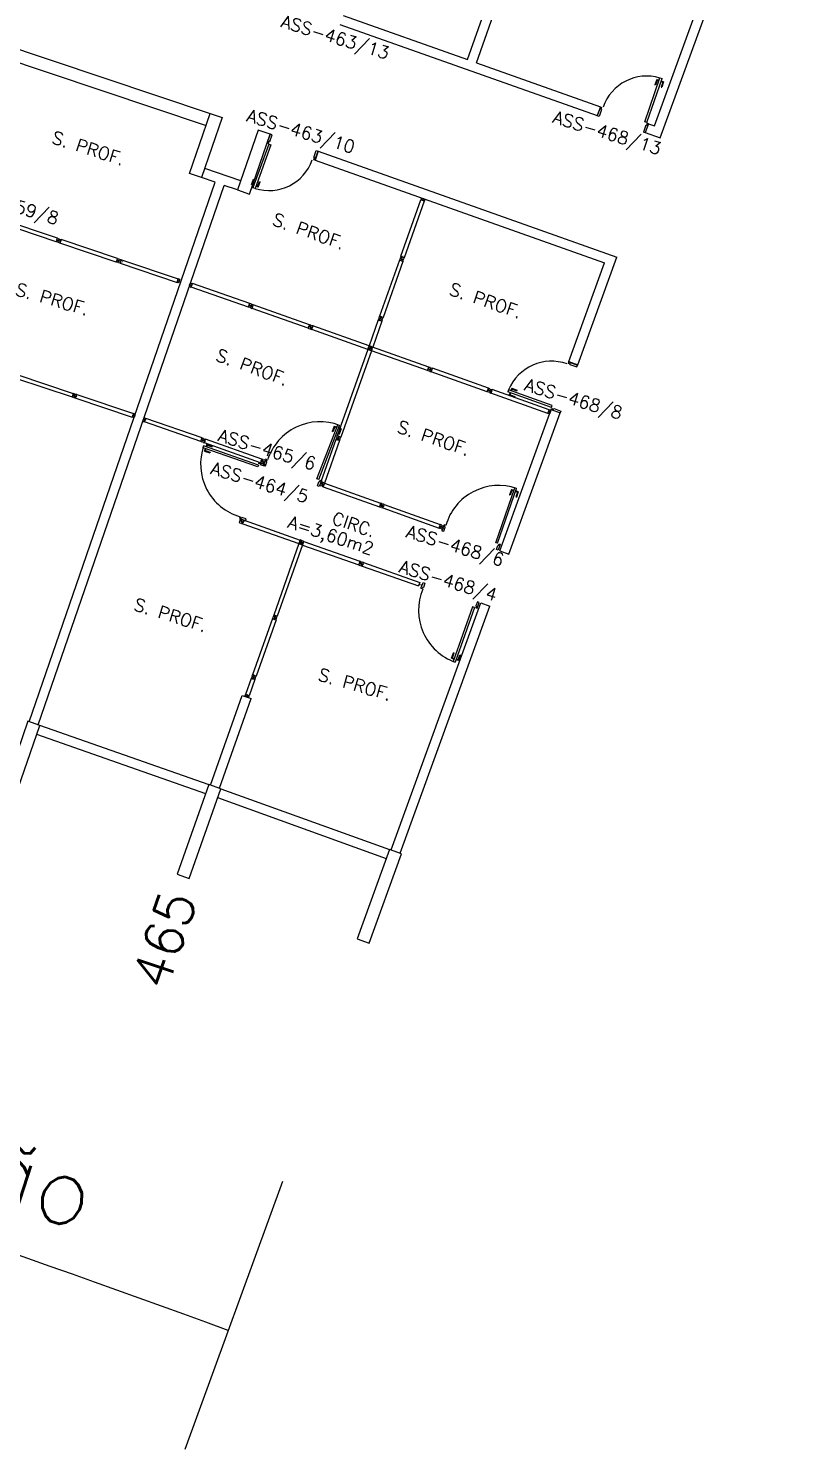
# Model space of a CAD drawing. Extents: x -152 to 150, y 325 to 437.
# Drawn here: x 116.38 to 128.33, y 325.47 to 347.88 of the extents above; entities that cross this region are included whole.
import ezdxf
from ezdxf.enums import TextEntityAlignment as Align

# ---------------------------------------------------------------- set-up
doc = ezdxf.new("R2010")
doc.units = 0
doc.header["$LTSCALE"] = 0.01
doc.header["$MEASUREMENT"] = 0
doc.header["$PDMODE"] = 98
doc.layers.get('0').update_dxf_attribs({"linetype": 'CONTINUOUS'})
doc.layers.get('DEFPOINTS').update_dxf_attribs({"linetype": 'CONTINUOUS'})
for name, color, linetype in [('ALV', 2, 'CONTINUOUS'), ('AREA', 2, 'CONTINUOUS'), ('DIV', 2, 'CONTINUOUS'), ('ESQ', 1, 'CONTINUOUS'), ('ESTR', 3, 'CONTINUOUS'), ('NOPILAR1', 2, 'CONTINUOUS'), ('TEXTO', 2, 'CONTINUOUS'), ('TEXTO-CENTRO-CUSTO', 2, 'CONTINUOUS'), ('TEXTO-ENDEREÇO', 2, 'CONTINUOUS')]:
    doc.layers.add(name, color=color, linetype=linetype)
doc.styles.add('1', font='romans.shx')
doc.styles.add('NOPILAR', font='simplex.shx', dxfattribs={"height": 0.6})
doc.styles.add('UNB-100', font='simplex.shx', dxfattribs={"height": 3})
doc.styles.add('UNB-100-1', font='simplex.shx', dxfattribs={"height": 0.2})
doc.dimstyles.new('1-600', dxfattribs={"dimtxt": 1.1, "dimasz": 2.5, "dimexe": 2, "dimexo": 4, "dimgap": 0.2, "dimtad": 1, "dimdec": 0, "dimzin": 4, "dimdsep": 46, "dimlunit": 6, "dimtxsty": '1', "dimblk1": 'NONE', "dimblk2": 'NONE', "dimsah": 1, "dimcen": 0, "dimclrd": 2, "dimclre": 2, "dimclrt": 2, "dimadec": 0, "dimazin": 0, "dimtfac": 1, "dimtdec": 0, "dimtmove": 2, "dimatfit": 3, "dimldrblk": 'NONE', "dimfxl": 1, "dimtolj": 1, "dimtzin": 0, "dimarcsym": 0})

# ---------------------------------------------------------------- blocks, each defined once
blk = doc.blocks.new('PILAR-SSC')
blk.add_lwpolyline([(0.003, -72.467), (0.003, -73.967), (0.203, -73.967), (0.203, -72.467)], close=True)
blk = doc.blocks.new('PDV2E-SSC')
at = {"layer": 'DIV'}
for p, q in [((0.034, 0.925), (0.034, 0.835)), ((0.034, 0.925), (0.074, 0.925)), ((0.044, 0.915), (0.044, 0.835)), ((0.044, 0.915), (0.074, 0.915)), ((0.076, 0.05), (0.076, 0.965)), ((0.106, 0.965), (0.076, 0.965)), ((0.106, 0.05), (0.106, 0.965)), ((0.148, 0.925), (0.108, 0.925)), ((0.138, 0.915), (0.108, 0.915)), ((0.138, 0.915), (0.138, 0.835)), ((0.148, 0.925), (0.148, 0.835)), ((0.044, 0.835), (0.034, 0.835)), ((0.138, 0.835), (0.148, 0.835)), ((0.031, 0.05), (0.031, -0.05)), ((0.051, 0.05), (0.031, 0.05)), ((0.051, 0.02), (0.051, 0.05)), ((0.051, 0.02), (0.061, 0.02)), ((0.061, -0.05), (0.061, 0.02)), ((0.076, 0.05), (0.106, 0.05)), ((0.95, 0.02), (0.94, 0.02)), ((0.94, -0.05), (0.94, 0.02)), ((0.95, 0.02), (0.95, 0.05)), ((0.95, 0.05), (0.97, 0.05)), ((0.97, 0.05), (0.97, 0.035)), ((0.97, 0.035), (0.97, -0.035)), ((0.031, -0.05), (0.061, -0.05)), ((0.97, -0.05), (0.94, -0.05)), ((0.97, -0.035), (0.97, -0.05))]:
    blk.add_line(p, q, dxfattribs=at)
at = {"layer": 'DIV', "color": 1}
blk.add_arc((0.076, 0.1), 0.865, 356.6786, 90, dxfattribs=at)
blk = doc.blocks.new('DIV-SSC')
for p, q in [((-0.005, 0), (0.005, 0)), ((0, 0.005), (0, -0.005)), ((-0.03, -0.03), (-0.03, -0.97)), ((0.03, -0.03), (-0.03, -0.03)), ((-0.03, -0.03), (-0.009, -0.03)), ((-0.009, -0.03), (-0.027, -0.03)), ((-0.006, -0.02), (0.006, -0.02)), ((-0.006, -0.02), (-0.006, -0.03)), ((-0.005, -0.022), (0.005, -0.022)), ((-0.005, -0.022), (-0.005, -0.029)), ((0.005, -0.029), (-0.005, -0.029)), ((0.005, -0.03), (-0.005, -0.03)), ((0.005, -0.022), (0.005, -0.029)), ((0.006, -0.02), (0.006, -0.03)), ((0.03, -0.03), (0.03, -0.97)), ((0.03, -0.97), (-0.03, -0.97)), ((0.007, -0.999), (-0.007, -0.999)), ((-0.006, -0.98), (-0.006, -0.97)), ((-0.006, -0.98), (0.006, -0.98)), ((0.005, -0.97), (-0.005, -0.97)), ((0, -0.991), (0, -1.006)), ((0.006, -0.98), (0.006, -0.97))]:
    blk.add_line(p, q)
blk = doc.blocks.new('DIVMT-SSC')
for p, q in [((0, 0.005), (0, -0.005)), ((0, -0.005), (0, 0.005)), ((-0.03, -0.03), (-0.03, -0.97)), ((0.006, -0.03), (-0.006, -0.03)), ((-0.005, 0), (0.005, 0)), ((0.005, 0), (-0.005, 0)), ((0.006, -0.02), (0.006, -0.03)), ((0.03, -0.03), (0.03, -0.97)), ((0.03, -0.97), (-0.03, -0.97)), ((-0.006, -0.98), (-0.006, -0.97)), ((-0.006, -0.98), (0.006, -0.98)), ((0.006, -1.001), (-0.006, -1.001)), ((0.005, -0.97), (-0.005, -0.97)), ((0, -0.994), (0, -1.007)), ((0, -1.02), (0, -1.021)), ((0.006, -0.98), (0.006, -0.97))]:
    blk.add_line(p, q)
blk.add_lwpolyline([(0.006, -0.02), (-0.006, -0.02), (0.006, -0.02), (0.006, -0.03), (0.03, -0.03), (0.03, -0.008), (0.02, -0.008), (0.02, 0.008), (0.03, 0.008), (0.03, 0.03), (0.006, 0.03), (0.006, 0.02), (-0.006, 0.02), (-0.006, 0.03), (-0.03, 0.03), (-0.03, 0.008), (-0.02, 0.008), (-0.02, -0.008), (-0.03, -0.008), (-0.03, -0.03), (-0.006, -0.03), (-0.006, -0.02), (-0.006, -0.03)])
blk = doc.blocks.new('PDV2D-SSC')
for p, q in [((-0.148, 0.925), (-0.108, 0.925)), ((-0.148, 0.925), (-0.148, 0.835)), ((-0.138, 0.915), (-0.108, 0.915)), ((-0.138, 0.915), (-0.138, 0.835)), ((-0.106, 0.965), (-0.076, 0.965)), ((-0.106, 0.05), (-0.106, 0.965)), ((-0.076, 0.05), (-0.076, 0.965)), ((-0.034, 0.925), (-0.074, 0.925)), ((-0.044, 0.915), (-0.074, 0.915)), ((-0.044, 0.915), (-0.044, 0.835)), ((-0.034, 0.925), (-0.034, 0.835)), ((-0.138, 0.835), (-0.148, 0.835)), ((-0.044, 0.835), (-0.034, 0.835)), ((-0.95, 0.05), (-0.97, 0.05)), ((-0.97, 0.05), (-0.97, 0.035)), ((-0.97, 0.035), (-0.97, -0.035)), ((-0.95, 0.02), (-0.95, 0.05)), ((-0.95, 0.02), (-0.94, 0.02)), ((-0.94, -0.05), (-0.94, 0.02)), ((-0.076, 0.05), (-0.106, 0.05)), ((-0.051, 0.02), (-0.061, 0.02)), ((-0.061, -0.05), (-0.061, 0.02)), ((-0.051, 0.05), (-0.031, 0.05)), ((-0.051, 0.02), (-0.051, 0.05)), ((-0.031, 0.05), (-0.031, -0.05)), ((-0.97, -0.035), (-0.97, -0.05)), ((-0.97, -0.05), (-0.94, -0.05)), ((-0.031, -0.05), (-0.061, -0.05))]:
    blk.add_line(p, q)
at = {"color": 1}
blk.add_arc((-0.076, 0.1), 0.865, 90, 183.3214, dxfattribs=at)
blk = doc.blocks.new('MTINI-SSC')
for p, q in [((-0.03, 0.008), (-0.03, 0.028)), ((-0.03, 0.028), (-0.008, 0.028)), ((-0.03, 0.008), (-0.02, 0.008)), ((-0.02, 0), (-0.02, 0.008)), ((-0.001, 0), (-0.02, 0)), ((-0.008, 0.019), (-0.008, 0.028)), ((0.008, 0.019), (-0.008, 0.019)), ((0.005, 0), (-0.005, 0)), ((0.02, 0), (-0.001, 0)), ((0, -0.005), (0, 0.005)), ((0.008, 0.019), (0.008, 0.028)), ((0.03, 0.028), (0.008, 0.028)), ((0.03, 0.008), (0.02, 0.008)), ((0.02, 0), (0.02, 0.008)), ((0.03, 0.008), (0.03, 0.028))]:
    blk.add_line(p, q)
blk = doc.blocks.new('DIVINI-SSC')
for p, q in [((-0.02, 0), (-0.02, -0.008)), ((-0.02, 0), (0.001, 0)), ((-0.005, 0), (0.005, 0)), ((0, 0.005), (0, -0.005)), ((0.001, 0), (0.02, 0)), ((-0.03, -0.008), (-0.02, -0.008)), ((-0.03, -0.008), (-0.03, -0.028)), ((-0.03, -0.028), (-0.008, -0.028)), ((-0.03, -0.03), (0.03, -0.03)), ((-0.03, -0.975), (-0.03, -0.03)), ((-0.009, -0.03), (-0.027, -0.03)), ((-0.008, -0.019), (0.008, -0.019)), ((-0.008, -0.019), (-0.008, -0.028)), ((-0.006, -0.021), (-0.006, -0.03)), ((0.006, -0.021), (-0.006, -0.021)), ((-0.006, -0.023), (-0.006, -0.027)), ((-0.004, -0.021), (0.004, -0.021)), ((0.006, -0.021), (0.006, -0.03)), ((0.006, -0.023), (0.006, -0.027)), ((0.008, -0.019), (0.008, -0.028)), ((0.03, -0.028), (0.008, -0.028)), ((0.009, -0.03), (0.027, -0.03)), ((0.02, 0), (0.02, -0.008)), ((0.03, -0.008), (0.02, -0.008)), ((0.03, -0.008), (0.03, -0.028)), ((0.03, -0.975), (0.03, -0.03)), ((-0.03, -0.975), (0.03, -0.975)), ((-0.009, -0.975), (-0.027, -0.975)), ((-0.006, -0.985), (-0.006, -0.975)), ((0.006, -0.985), (-0.006, -0.985)), ((0.006, -1.01), (-0.006, -1.01)), ((0, -0.985), (0, -0.988)), ((0, -1.003), (0, -1.018)), ((0.004, -0.951), (0.004, -0.953)), ((0.006, -0.985), (0.006, -0.975)), ((0.03, -0.975), (0.009, -0.975)), ((0.009, -0.975), (0.027, -0.975))]:
    blk.add_line(p, q)
blk = doc.blocks.new('PD80-SSC')
at = {"color": 2}
for p, q in [((-0.777, 0.01), (-0.777, -0.03)), ((-0.777, 0.01), (-0.687, 0.01)), ((-0.687, 0), (-0.687, 0.01)), ((-0.075, 0), (0.075, 0)), ((-0.075, 0), (-0.075, -0.02)), ((0.075, -0.03), (0.075, 0)), ((-0.817, -0.065), (-0.817, -0.03)), ((-0.085, -0.03), (-0.817, -0.03)), ((-0.085, -0.065), (-0.817, -0.065)), ((-0.777, -0.105), (-0.777, -0.065)), ((-0.777, -0.105), (-0.687, -0.105)), ((-0.767, 0), (-0.767, -0.03)), ((-0.767, 0), (-0.687, 0)), ((-0.767, -0.095), (-0.767, -0.065)), ((-0.767, -0.095), (-0.687, -0.095)), ((-0.687, -0.095), (-0.687, -0.105)), ((-0.085, -0.03), (-0.085, -0.065)), ((-0.075, -0.02), (-0.04, -0.02)), ((-0.04, -0.03), (-0.04, -0.02)), ((-0.04, -0.03), (0.075, -0.03)), ((-0.075, -0.781), (-0.04, -0.781)), ((-0.075, -0.801), (-0.075, -0.781)), ((-0.075, -0.801), (0.075, -0.801)), ((-0.075, -0.802), (0.075, -0.802)), ((-0.04, -0.771), (0.075, -0.771)), ((-0.04, -0.771), (-0.04, -0.781)), ((0.075, -0.771), (0.075, -0.801))]:
    blk.add_line(p, q, dxfattribs=at)
at = {"color": 1}
blk.add_arc((-0.085, -0.03), 0.731, 182.6571, 270, dxfattribs=at)
blk = doc.blocks.new('PE80-SSC')
at = {"color": 2}
for p, q in [((0.075, 0), (-0.075, 0)), ((-0.075, -0.03), (-0.075, 0)), ((0.075, 0), (0.075, -0.02)), ((0.777, 0.01), (0.687, 0.01)), ((0.687, 0), (0.687, 0.01)), ((0.777, 0.01), (0.777, -0.03)), ((0.04, -0.03), (-0.075, -0.03)), ((0.075, -0.02), (0.04, -0.02)), ((0.04, -0.03), (0.04, -0.02)), ((0.085, -0.03), (0.817, -0.03)), ((0.085, -0.03), (0.085, -0.065)), ((0.085, -0.065), (0.817, -0.065)), ((0.767, 0), (0.687, 0)), ((0.767, -0.095), (0.687, -0.095)), ((0.687, -0.095), (0.687, -0.105)), ((0.777, -0.105), (0.687, -0.105)), ((0.767, 0), (0.767, -0.03)), ((0.767, -0.095), (0.767, -0.065)), ((0.777, -0.105), (0.777, -0.065)), ((0.817, -0.065), (0.817, -0.03)), ((0.04, -0.771), (-0.075, -0.771)), ((-0.075, -0.771), (-0.075, -0.801)), ((0.075, -0.801), (-0.075, -0.801)), ((0.075, -0.802), (-0.075, -0.802)), ((0.04, -0.771), (0.04, -0.781)), ((0.075, -0.781), (0.04, -0.781)), ((0.075, -0.801), (0.075, -0.781))]:
    blk.add_line(p, q, dxfattribs=at)
at = {"color": 1}
blk.add_arc((0.085, -0.03), 0.731, 270, 357.3429, dxfattribs=at)
blk = doc.blocks.new('MTT-SSC')
for p, q in [((-0.006, 0.03), (-0.03, 0.03)), ((-0.03, 0.008), (-0.03, 0.03)), ((-0.03, 0.008), (-0.02, 0.008)), ((-0.02, -0.008), (-0.02, 0.008)), ((-0.006, 0.0205), (-0.006, 0.03)), ((0.006, 0.0205), (-0.006, 0.0205)), ((0.0051, 0), (-0.0051, 0)), ((-0.0051, 0), (0.0051, 0)), ((0, -0.0051), (0, 0.0051)), ((0, 0.0051), (0, -0.0051)), ((0.006, 0.0205), (0.006, 0.03)), ((0.006, 0.03), (0.03, 0.03)), ((0.02, -0.008), (0.02, 0.008)), ((0.03, 0.008), (0.02, 0.008)), ((0.03, 0.008), (0.03, 0.03)), ((-0.03, -0.008), (-0.02, -0.008)), ((-0.03, -0.008), (-0.03, -0.03)), ((-0.03, -0.03), (-0.006, -0.03)), ((-0.03, -0.03), (-0.009, -0.03)), ((-0.009, -0.03), (-0.027, -0.03)), ((-0.006, -0.0205), (-0.006, -0.03)), ((-0.006, -0.0205), (-0.006, -0.03)), ((0.006, -0.0205), (-0.006, -0.0205)), ((-0.006, -0.0205), (0.006, -0.0205)), ((0.006, -0.0205), (0.006, -0.03)), ((0.006, -0.0205), (0.006, -0.03)), ((0.03, -0.03), (0.006, -0.03)), ((0.03, -0.008), (0.02, -0.008)), ((0.03, -0.008), (0.03, -0.03))]:
    blk.add_line(p, q)
blk = doc.blocks.new('*D81')
at = {"layer": 'DEFPOINTS', "color": 0, "transparency": 16777216}
for p in [(99.036, 342.436), (98.62, 340.995), (122.267, 334.866), (121.754, 333.457), (112.016, 329.987)]:
    blk.add_point(p, dxfattribs=at)
at = {"layer": 'TEXTO-CENTRO-CUSTO', "color": 2, "lineweight": -2, "transparency": 16777216}
for p, q in [((97.511, 337.152), (96.264, 332.828)), ((120.386, 329.698), (118.846, 325.469))]:
    blk.add_line(p, q, dxfattribs=at)
blk.add_arc((-0.447, -2.286), 350.79, 70, 73.90244, dxfattribs=at)
at = {"layer": 'TEXTO-CENTRO-CUSTO', "color": 2, "transparency": 16777216, "insert": (108.527, 332.13), "char_height": 1.1, "attachment_point": 5, "rotation": 341.9512, "style": '1'}
blk.add_mtext('\\A1;Ciências da Computação', dxfattribs=at)
blk = doc.blocks.new('_NONE')
at = {"color": 0, "linetype": 'ByBlock'}
blk.add_circle((0, 0), 0.25, dxfattribs=at)

msp = doc.modelspace()

# ---------------------------------------------------------------- linework, layer by layer
at = {"layer": 'ALV'}
for p, q in [((123.305, 347.393), (125.323, 353.086)), ((123.447, 347.343), (125.464, 353.036)), ((126.259, 346.347), (128.187, 351.643)), ((126.349, 346.156), (128.328, 351.592)), ((121.344, 348.088), (123.305, 347.393)), ((121.293, 347.947), (125.354, 346.508)), ((115.712, 347.727), (119.248, 346.541)), ((115.649, 347.537), (119.185, 346.351)), ((123.447, 347.343), (125.409, 346.648)), ((125.409, 346.648), (125.354, 346.508)), ((126.165, 346.38), (126.11, 346.24)), ((126.165, 346.38), (126.259, 346.347)), ((126.11, 346.24), (126.349, 346.156)), ((120.953, 345.946), (120.903, 345.805)), ((120.953, 345.946), (125.665, 344.276)), ((119.728, 345.477), (119.16, 345.672)), ((120.903, 345.805), (125.472, 344.185)), ((116.391, 336.949), (119.324, 345.457)), ((116.532, 336.9), (119.466, 345.408)), ((119.324, 345.457), (119.112, 345.53)), ((119.679, 345.335), (119.466, 345.408)), ((124.906, 342.628), (125.472, 344.185)), ((125.047, 342.578), (125.665, 344.276)), ((124.906, 342.628), (125.047, 342.578)), ((123.819, 339.643), (124.63, 341.871)), ((123.96, 339.592), (124.771, 341.82)), ((124.63, 341.871), (124.771, 341.82)), ((123.819, 339.643), (123.96, 339.592)), ((122.102, 334.926), (123.52, 338.822)), ((122.243, 334.875), (123.661, 338.77)), ((123.52, 338.822), (123.661, 338.77)), ((119.251, 335.95), (119.752, 337.364)), ((119.752, 337.364), (119.893, 337.314)), ((119.392, 335.899), (119.893, 337.314)), ((116.554, 336.892), (119.225, 335.959)), ((116.504, 336.751), (119.175, 335.817)), ((119.413, 335.892), (122.076, 334.935)), ((119.363, 335.751), (122.026, 334.794))]:
    msp.add_line(p, q, dxfattribs=at)
at = {"layer": 'DIV'}
for p, q in [((118.908, 343.849), (118.907, 343.849)), ((118.933, 343.84), (118.92, 343.845)), ((118.924, 343.836), (118.928, 343.848)), ((118.948, 343.841), (118.944, 343.83)), ((118.944, 343.83), (118.953, 343.826)), ((118.945, 343.804), (118.965, 343.86)), ((118.948, 343.841), (118.957, 343.838)), ((118.954, 343.827), (118.957, 343.837)), ((119.87, 343.544), (118.965, 343.86)), ((119.85, 343.488), (118.945, 343.804)), ((119.85, 343.488), (119.87, 343.544)), ((119.85, 343.488), (119.858, 343.51)), ((119.871, 343.48), (119.85, 343.488)), ((119.858, 343.511), (119.862, 343.521)), ((119.867, 343.507), (119.858, 343.51)), ((119.867, 343.507), (119.858, 343.51)), ((119.87, 343.544), (119.862, 343.522)), ((119.871, 343.518), (119.862, 343.522)), ((119.871, 343.518), (119.862, 343.522)), ((119.87, 343.544), (119.863, 343.524)), ((119.863, 343.524), (119.869, 343.541)), ((119.867, 343.507), (119.871, 343.518)), ((119.871, 343.518), (119.867, 343.507)), ((119.891, 343.537), (119.87, 343.544)), ((119.871, 343.48), (119.874, 343.49)), ((119.874, 343.49), (119.889, 343.484)), ((119.883, 343.508), (119.893, 343.504)), ((119.893, 343.504), (119.883, 343.508)), ((119.886, 343.501), (119.89, 343.511)), ((119.89, 343.511), (119.886, 343.501)), ((119.886, 343.475), (119.889, 343.484)), ((119.886, 343.475), (119.906, 343.468)), ((119.891, 343.537), (119.887, 343.527)), ((119.887, 343.527), (119.902, 343.522)), ((119.906, 343.532), (119.902, 343.522)), ((119.905, 343.493), (119.909, 343.505)), ((119.905, 343.493), (119.914, 343.49)), ((119.906, 343.532), (119.926, 343.524)), ((119.914, 343.49), (119.906, 343.468)), ((119.909, 343.505), (119.918, 343.502)), ((119.918, 343.502), (119.926, 343.524)), ((121.899, 343.287), (121.755, 342.877)), ((121.955, 343.267), (121.811, 342.857)), ((121.906, 343.308), (121.899, 343.287)), ((121.899, 343.287), (121.921, 343.279)), ((121.955, 343.267), (121.899, 343.287)), ((121.899, 343.287), (121.919, 343.28)), ((121.919, 343.28), (121.902, 343.286)), ((121.906, 343.308), (121.916, 343.305)), ((121.911, 343.323), (121.919, 343.344)), ((121.911, 343.323), (121.921, 343.32)), ((121.916, 343.305), (121.921, 343.32)), ((121.941, 343.336), (121.919, 343.344)), ((121.925, 343.288), (121.921, 343.279)), ((121.925, 343.288), (121.921, 343.279)), ((121.932, 343.276), (121.922, 343.279)), ((121.936, 343.284), (121.925, 343.288)), ((121.925, 343.288), (121.936, 343.284)), ((121.942, 343.304), (121.932, 343.307)), ((121.932, 343.307), (121.942, 343.304)), ((121.936, 343.284), (121.933, 343.275)), ((121.936, 343.284), (121.933, 343.275)), ((121.955, 343.267), (121.933, 343.275)), ((121.935, 343.301), (121.939, 343.311)), ((121.939, 343.311), (121.935, 343.301)), ((121.938, 343.327), (121.941, 343.336)), ((121.95, 343.323), (121.938, 343.327)), ((121.95, 343.323), (121.953, 343.332)), ((121.953, 343.332), (121.975, 343.324)), ((121.953, 343.291), (121.959, 343.307)), ((121.963, 343.288), (121.953, 343.291)), ((121.963, 343.288), (121.955, 343.267)), ((121.968, 343.303), (121.959, 343.307)), ((121.968, 343.303), (121.975, 343.324)), ((121.734, 342.82), (121.251, 341.459)), ((121.791, 342.8), (121.307, 341.439)), ((121.742, 342.841), (121.734, 342.82)), ((121.734, 342.82), (121.757, 342.812)), ((121.791, 342.8), (121.734, 342.82)), ((121.734, 342.82), (121.754, 342.813)), ((121.754, 342.813), (121.737, 342.819)), ((121.742, 342.841), (121.751, 342.837)), ((121.747, 342.856), (121.754, 342.876)), ((121.747, 342.856), (121.757, 342.852)), ((121.751, 342.837), (121.757, 342.852)), ((121.777, 342.868), (121.754, 342.876)), ((121.811, 342.857), (121.755, 342.877)), ((121.76, 342.821), (121.757, 342.812)), ((121.76, 342.821), (121.757, 342.812)), ((121.767, 342.808), (121.758, 342.812)), ((121.772, 342.817), (121.76, 342.821)), ((121.76, 342.821), (121.772, 342.817)), ((121.766, 342.82), (121.766, 342.819)), ((121.779, 342.836), (121.767, 342.84)), ((121.778, 342.836), (121.768, 342.84)), ((121.768, 342.84), (121.778, 342.836)), ((121.772, 342.817), (121.768, 342.808)), ((121.772, 342.817), (121.768, 342.808)), ((121.791, 342.8), (121.768, 342.808)), ((121.775, 342.845), (121.77, 342.832)), ((121.771, 342.833), (121.774, 342.843)), ((121.774, 342.843), (121.771, 342.833)), ((121.774, 342.86), (121.777, 342.869)), ((121.774, 342.859), (121.777, 342.868)), ((121.774, 342.86), (121.785, 342.856)), ((121.785, 342.855), (121.774, 342.859)), ((121.788, 342.865), (121.778, 342.869)), ((121.785, 342.856), (121.789, 342.865)), ((121.785, 342.855), (121.788, 342.864)), ((121.788, 342.864), (121.811, 342.856)), ((121.789, 342.824), (121.794, 342.839)), ((121.798, 342.821), (121.789, 342.824)), ((121.798, 342.821), (121.791, 342.8)), ((121.804, 342.836), (121.794, 342.839)), ((121.804, 342.836), (121.811, 342.856)), ((123.666, 342.167), (123.652, 342.172)), ((123.656, 342.163), (123.661, 342.176)), ((123.679, 342.169), (123.675, 342.158)), ((123.675, 342.158), (123.684, 342.154)), ((123.676, 342.132), (123.696, 342.188)), ((124.577, 341.812), (123.676, 342.132)), ((123.679, 342.169), (123.688, 342.166)), ((123.684, 342.155), (123.688, 342.165)), ((124.597, 341.869), (123.696, 342.188)), ((124.577, 341.812), (124.597, 341.869)), ((124.594, 341.832), (124.585, 341.835)), ((124.586, 341.836), (124.589, 341.845)), ((124.587, 341.835), (124.59, 341.845)), ((124.594, 341.833), (124.587, 341.835)), ((124.598, 341.843), (124.589, 341.846)), ((124.597, 341.869), (124.59, 341.849)), ((124.59, 341.849), (124.596, 341.866)), ((124.597, 341.842), (124.59, 341.845)), ((124.598, 341.843), (124.594, 341.832)), ((124.597, 341.842), (124.594, 341.833)), ((124.62, 341.829), (124.611, 341.832)), ((124.617, 341.835), (124.614, 341.826)), ((118.215, 341.714), (118.211, 341.703)), ((118.211, 341.703), (118.22, 341.699)), ((118.212, 341.677), (118.232, 341.733)), ((119.098, 341.367), (118.212, 341.677)), ((118.215, 341.714), (118.224, 341.711)), ((118.221, 341.7), (118.224, 341.71)), ((119.118, 341.424), (118.232, 341.733)), ((119.098, 341.367), (119.118, 341.424)), ((119.106, 341.391), (119.109, 341.4)), ((119.115, 341.387), (119.106, 341.39)), ((119.115, 341.387), (119.106, 341.39)), ((119.119, 341.398), (119.11, 341.401)), ((119.119, 341.398), (119.11, 341.401)), ((119.118, 341.424), (119.111, 341.404)), ((119.111, 341.404), (119.117, 341.421)), ((119.115, 341.387), (119.119, 341.398)), ((119.119, 341.398), (119.115, 341.387)), ((119.131, 341.387), (119.141, 341.384)), ((119.141, 341.384), (119.131, 341.387)), ((119.134, 341.381), (119.138, 341.39)), ((119.138, 341.39), (119.134, 341.381)), ((121.231, 341.402), (120.995, 340.733)), ((121.287, 341.382), (121.051, 340.713)), ((121.238, 341.423), (121.231, 341.402)), ((121.231, 341.402), (121.253, 341.394)), ((121.287, 341.382), (121.231, 341.402)), ((121.231, 341.402), (121.251, 341.395)), ((121.251, 341.395), (121.234, 341.401)), ((121.238, 341.423), (121.248, 341.42)), ((121.243, 341.438), (121.251, 341.459)), ((121.243, 341.438), (121.253, 341.435)), ((121.248, 341.42), (121.253, 341.435)), ((121.273, 341.451), (121.251, 341.459)), ((121.307, 341.439), (121.251, 341.459)), ((121.257, 341.403), (121.253, 341.394)), ((121.257, 341.403), (121.253, 341.394)), ((121.264, 341.391), (121.254, 341.394)), ((121.268, 341.399), (121.257, 341.403)), ((121.257, 341.403), (121.268, 341.399)), ((121.262, 341.402), (121.262, 341.401)), ((121.275, 341.418), (121.263, 341.422)), ((121.274, 341.419), (121.264, 341.422)), ((121.264, 341.422), (121.274, 341.419)), ((121.268, 341.399), (121.265, 341.39)), ((121.268, 341.399), (121.265, 341.39)), ((121.287, 341.382), (121.265, 341.39)), ((121.271, 341.427), (121.267, 341.414)), ((121.267, 341.416), (121.271, 341.425)), ((121.271, 341.425), (121.267, 341.416)), ((121.27, 341.442), (121.273, 341.451)), ((121.27, 341.442), (121.273, 341.451)), ((121.282, 341.438), (121.27, 341.442)), ((121.27, 341.442), (121.282, 341.438)), ((121.284, 341.447), (121.274, 341.451)), ((121.282, 341.438), (121.285, 341.447)), ((121.282, 341.438), (121.285, 341.447)), ((121.285, 341.447), (121.307, 341.439)), ((121.285, 341.406), (121.291, 341.421)), ((121.295, 341.403), (121.285, 341.406)), ((121.295, 341.403), (121.287, 341.382)), ((121.3, 341.418), (121.291, 341.421)), ((121.3, 341.418), (121.307, 341.439)), ((121.051, 340.713), (120.995, 340.733)), ((121.019, 340.692), (121.007, 340.696)), ((121.015, 340.701), (121.01, 340.688)), ((121.014, 340.716), (121.017, 340.725)), ((121.014, 340.716), (121.025, 340.712)), ((121.028, 340.721), (121.018, 340.725)), ((121.025, 340.712), (121.029, 340.721)), ((121.006, 340.676), (121.006, 340.675)), ((120.661, 339.794), (120.668, 339.815)), ((120.691, 339.807), (120.668, 339.815)), ((120.688, 339.798), (120.691, 339.807)), ((120.699, 339.794), (120.688, 339.798)), ((120.699, 339.794), (120.702, 339.803)), ((120.702, 339.803), (120.725, 339.795)), ((120.717, 339.774), (120.725, 339.795)), ((120.648, 339.758), (120.249, 338.631)), ((120.705, 339.738), (120.305, 338.611)), ((120.656, 339.779), (120.648, 339.758)), ((120.648, 339.758), (120.671, 339.75)), ((120.705, 339.738), (120.648, 339.758)), ((120.648, 339.758), (120.668, 339.751)), ((120.668, 339.751), (120.651, 339.757)), ((120.656, 339.779), (120.665, 339.776)), ((120.661, 339.794), (120.67, 339.791)), ((120.665, 339.776), (120.67, 339.791)), ((120.674, 339.759), (120.671, 339.75)), ((120.674, 339.759), (120.671, 339.75)), ((120.681, 339.747), (120.672, 339.75)), ((120.685, 339.755), (120.674, 339.759)), ((120.674, 339.759), (120.685, 339.755)), ((120.691, 339.775), (120.682, 339.778)), ((120.682, 339.778), (120.691, 339.775)), ((120.685, 339.755), (120.682, 339.746)), ((120.685, 339.755), (120.682, 339.746)), ((120.705, 339.738), (120.682, 339.746)), ((120.685, 339.772), (120.688, 339.781)), ((120.688, 339.781), (120.685, 339.772)), ((120.703, 339.762), (120.708, 339.778)), ((120.712, 339.759), (120.703, 339.762)), ((120.712, 339.759), (120.705, 339.738)), ((120.717, 339.774), (120.708, 339.778)), ((120.305, 338.611), (120.249, 338.631)), ((120.26, 338.574), (120.26, 338.573)), ((120.273, 338.59), (120.261, 338.594)), ((120.269, 338.599), (120.265, 338.586)), ((120.268, 338.614), (120.271, 338.623)), ((120.268, 338.614), (120.28, 338.61)), ((120.282, 338.619), (120.272, 338.623)), ((120.28, 338.61), (120.283, 338.619)), ((119.895, 337.632), (119.806, 337.38)), ((119.951, 337.612), (119.862, 337.359)), ((119.902, 337.653), (119.895, 337.632)), ((119.895, 337.632), (119.917, 337.624)), ((119.951, 337.612), (119.895, 337.632)), ((119.895, 337.632), (119.915, 337.625)), ((119.915, 337.625), (119.898, 337.631)), ((119.902, 337.653), (119.911, 337.649)), ((119.907, 337.668), (119.915, 337.689)), ((119.907, 337.668), (119.917, 337.665)), ((119.911, 337.649), (119.917, 337.665)), ((119.937, 337.681), (119.915, 337.689)), ((119.921, 337.633), (119.917, 337.624)), ((119.921, 337.633), (119.917, 337.624)), ((119.928, 337.62), (119.918, 337.624)), ((119.932, 337.629), (119.921, 337.633)), ((119.921, 337.633), (119.932, 337.629)), ((119.938, 337.649), (119.928, 337.652)), ((119.928, 337.652), (119.938, 337.649)), ((119.932, 337.629), (119.929, 337.62)), ((119.932, 337.629), (119.929, 337.62)), ((119.951, 337.612), (119.929, 337.62)), ((119.931, 337.645), (119.935, 337.655)), ((119.935, 337.655), (119.931, 337.645)), ((119.934, 337.672), (119.937, 337.681)), ((119.946, 337.668), (119.934, 337.672)), ((119.946, 337.668), (119.949, 337.677)), ((119.949, 337.677), (119.971, 337.669)), ((119.949, 337.636), (119.955, 337.651)), ((119.959, 337.633), (119.949, 337.636)), ((119.959, 337.633), (119.951, 337.612)), ((119.964, 337.648), (119.955, 337.651)), ((119.964, 337.648), (119.971, 337.669)), ((119.862, 337.359), (119.806, 337.38)), ((119.862, 337.359), (119.806, 337.38)), ((119.83, 337.339), (119.818, 337.343)), ((119.83, 337.339), (119.818, 337.343)), ((119.826, 337.347), (119.822, 337.334)), ((119.826, 337.347), (119.822, 337.334)), ((119.825, 337.363), (119.829, 337.372)), ((119.825, 337.363), (119.829, 337.372)), ((119.825, 337.363), (119.837, 337.359)), ((119.825, 337.363), (119.837, 337.359)), ((119.839, 337.368), (119.83, 337.371)), ((119.839, 337.368), (119.83, 337.371)), ((119.837, 337.359), (119.84, 337.368)), ((119.837, 337.359), (119.84, 337.368))]:
    msp.add_line(p, q, dxfattribs=at)
at = {"layer": 'ESTR'}
for points in [[(119.247, 346.541), (119.436, 346.476), (119.11, 345.531), (118.921, 345.596)], [(120.004, 346.281), (119.678, 345.335), (119.867, 345.27), (120.193, 346.215)]]:
    msp.add_lwpolyline(points, close=True, dxfattribs=at)

# ---------------------------------------------------------------- block references
at = {"rotation": 160.5491712529563}
msp.add_blockref('PDV2E-SSC', (123.505, 338.774), dxfattribs=at)
at = {"layer": 'DIV'}
for name, p, rotation in [('PD80-SSC', (120.171, 346.147), 70.14715053408503), ('DIVINI-SSC', (122.608, 345.2), 340.4879999999985), ('DIVMT-SSC', (122.271, 344.248), 340.4879999999985), ('MTINI-SSC', (118.926, 343.842), 249.8805829984598), ('DIVMT-SSC', (120.831, 343.172), 250.4880000000006), ('DIV-SSC', (121.773, 342.838), 250.4880000000006), ('DIV-SSC', (122.715, 342.504), 250.4880000000006), ('PE80-SSC', (124.701, 341.846), 160.151264325902), ('MTT-SSC', (122.715, 342.504), 250.4880000000006), ('DIV-SSC', (123.658, 342.17), 250.4880000000006), ('DIVMT-SSC', (116.157, 342.407), 71.46299999999911), ('DIVMT-SSC', (117.105, 342.089), 71.46299999999911), ('MTT-SSC', (123.658, 342.17), 250.4880000000006), ('PDV2D-SSC', (121.013, 340.694), 339.0413031525126), ('MTINI-SSC', (124.615, 341.831), 71.09406849288588), ('MTINI-SSC', (118.054, 341.771), 69.88058299845979), ('MTINI-SSC', (118.193, 341.715), 249.8805829984598), ('MTT-SSC', (119.136, 341.385), 250.4880000000006), ('DIVMT-SSC', (120.079, 341.051), 250.4880000000006), ('PDV2D-SSC', (120.079, 341.051), 70.64354257415701), ('PDV2D-SSC', (123.837, 339.69), 340.8317853744688), ('DIVMT-SSC', (121.013, 340.694), 70.36859137350842), ('DIVMT-SSC', (121.955, 340.358), 70.254748734776), ('DIVMT-SSC', (119.742, 340.108), 70.63499904573523), ('MTT-SSC', (122.897, 340.02), 248.7681517979869), ('DIVMT-SSC', (120.685, 339.774), 70.63499904573523), ('DIVMT-SSC', (121.628, 339.44), 70.63499904573523), ('DIVMT-SSC', (120.267, 338.593), 340.4879999999985), ('MTINI-SSC', (119.824, 337.341), 341.5143546914545), ('MTINI-SSC', (119.824, 337.341), 341.5143546914545)]:
    msp.add_blockref(name, p, dxfattribs=dict(at, rotation=rotation))
at = {"layer": 'DIV', "xscale": -1, "rotation": 251.4629999999255}
for name, p in [('DIVMT-SSC', (116.855, 344.536)), ('DIVMT-SSC', (117.803, 344.218)), ('DIVINI-SSC', (118.761, 343.897))]:
    msp.add_blockref(name, p, dxfattribs=at)
at = {"layer": 'ESQ', "rotation": 250.7646563372506}
msp.add_blockref('PD80-SSC', (126.137, 346.31), dxfattribs=at)
at = {"layer": 'ESTR'}
for p, rotation in [((139.986, 405.466), 340.975609756098), ((143.429, 404.264), 340.4878048780489), ((146.861, 403.032), 340.0000048780502)]:
    msp.add_blockref('PILAR-SSC', p, dxfattribs=dict(at, rotation=rotation))

# ---------------------------------------------------------------- texts
at = {"layer": 'AREA', "style": 'UNB-100'}
msp.add_text('A=3,60m2', height=0.2, rotation=341.519, dxfattribs=at).set_placement((120.453, 340.017))
at = {"layer": 'NOPILAR1', "style": 'NOPILAR'}
msp.add_text('465', height=0.6, rotation=71.4452, dxfattribs=at).set_placement((118.56, 332.687))
at = {"layer": 'TEXTO', "style": 'UNB-100'}
for s, rotation, p in [('S. PROF.', 342.3748, (116.73, 346.076)), ('S. PROF.', 340.4457, (120.212, 344.787)), ('S. PROF.', 343.7936, (116.158, 343.681)), ('S. PROF.', 341.2354, (123.002, 343.686)), ('S. PROF.', 339.9719, (119.32, 342.648)), ('S. PROF.', 341.519, (122.181, 341.514)), ('CIRC.', 341.519, (121.152, 340.074)), ('S. PROF.', 342.7077, (118.026, 338.711)), ('S. PROF.', 343.965, (120.936, 337.604))]:
    msp.add_text(s, height=0.2, rotation=rotation, dxfattribs=at).set_placement(p)
at = {"layer": 'TEXTO-ENDEREÇO', "style": 'UNB-100-1'}
for s, p in [('ASS-463/13', (121.19, 347.65)), ('ASS-463/10', (120.649, 346.166)), ('ASS-468/13', (125.481, 346.142)), ('ASS-459/8', (116.056, 345.015)), ('ASS-468/8', (124.953, 341.946)), ('ASS-465/6', (120.115, 341.147)), ('ASS-464/5', (119.999, 340.628)), ('ASS-468/6', (123.083, 339.63)), ('ASS-468/4', (122.975, 339.076))]:
    msp.add_text(s, height=0.2, rotation=342.9402, dxfattribs=at).set_placement(p, align=Align.CENTER)

# ---------------------------------------------------------------- dimensions: what is measured, and where the dimension line sits
at = {"layer": 'TEXTO-CENTRO-CUSTO'}
dim = msp.add_angular_dim_2l(base=(112.016, 329.987), line1=((99.036, 342.436), (98.62, 340.995)), line2=((121.754, 333.457), (122.267, 334.866)), text='Ciências da Computação', dimstyle='1-600', override={"dimazin": 1}, dxfattribs=at)
dim.commit()
dim.dimension.update_dxf_attribs({"geometry": '*D81', "text_midpoint": (108.527, 332.13)})

doc.saveas('drawing.dxf')
